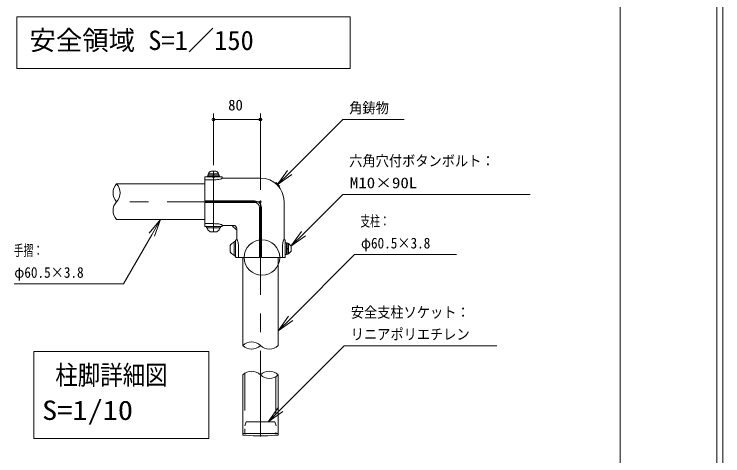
# Model space of a CAD drawing. Units: millimetres, scale not verified, with parts at other scales. Extents: x 0 to 420, y 0 to 297.
# Drawn here: x 299.5 to 420.2, y 142.8 to 218.1 of the extents above; entities that cross this region are included whole.
import ezdxf
from ezdxf.enums import TextEntityAlignment as Align

# ---------------------------------------------------------------- set-up
doc = ezdxf.new("R2010")
doc.units = ezdxf.units.MM
doc.header["$LTSCALE"] = 0.5
doc.header["$PDMODE"] = 32
doc.header["$PDSIZE"] = 0.25
doc.linetypes.add('USER1', pattern=[50.8, 31.75, -6.35, 6.35, -6.35])
doc.linetypes.add('USER2', pattern=[19.05, 12.7, -6.35])
for name, color, linetype, lineweight in [('DEFPOINTS_3', 7, 'Continuous', 0), ('LY_2', 7, 'Continuous', 0), ('LY_5', 7, 'Continuous', 0), ('LY_6', 7, 'Continuous', 0)]:
    doc.layers.add(name, color=color, linetype=linetype, lineweight=lineweight)
doc.styles.add('ＭＳ ゴシック', font='')
doc.styles.get('ＭＳ ゴシック').set_extended_font_data('MS Gothic')

# ---------------------------------------------------------------- blocks, each defined once
blk = doc.blocks.new('-002-_U2')
at = {"color": 7, "linetype": 'Continuous', "lineweight": 0}
for p, q in [((-1, 0.1667), (0, 0)), ((0, 0), (-1, 0)), ((-1, -0.1667), (0, 0))]:
    blk.add_line(p, q, dxfattribs=at)
blk = doc.blocks.new('-010-_DOTBLANK')
at = {"color": 7, "linetype": 'Continuous', "lineweight": 0}
blk.add_line((-0.5, 0), (-1, 0), dxfattribs=at)
blk.add_circle((0, 0), 0.5, dxfattribs=at)

msp = doc.modelspace()

# ---------------------------------------------------------------- linework, layer by layer
at = {"layer": 'DEFPOINTS_3'}
msp.add_line((420.25, 0.3069), (420.25, 297.3069), dxfattribs=at)
at = {"layer": 'LY_2'}
msp.add_line((402.75, 15.3069), (402.75, 282.3069), dxfattribs=at)
at = {"layer": 'LY_5'}
for p, q in [((419.248, -0.3069), (419.248, 296.6134)), ((332.5743, 190.577), (332.5743, 190.827)), ((332.5743, 190.827), (334.4143, 190.827)), ((332.6293, 190.927), (334.3593, 190.927)), ((332.6293, 190.827), (332.6293, 190.927)), ((332.6293, 190.827), (334.3593, 190.827)), ((333.0943, 191.362), (333.8943, 191.362)), ((333.4812, 190.827), (333.4143, 190.577)), ((333.5744, 190.827), (333.5074, 190.577)), ((334.3593, 190.827), (334.3593, 190.927)), ((334.4143, 190.577), (334.4143, 190.827)), ((331.9943, 186.302), (331.9943, 190.277)), ((333.4943, 189.889), (331.9943, 189.889)), ((334.8943, 190.377), (332.0943, 190.377)), ((334.4943, 190.577), (332.4943, 190.577)), ((332.4943, 190.377), (332.4943, 190.577)), ((334.4943, 190.377), (332.4943, 190.377)), ((332.5743, 190.577), (334.4143, 190.577)), ((333.729, 189.8925), (333.4943, 189.889)), ((333.9579, 189.9031), (333.729, 189.8925)), ((334.1753, 189.9204), (333.9579, 189.9031)), ((334.376, 189.944), (334.1753, 189.9204)), ((334.555, 189.9733), (334.376, 189.944)), ((334.4943, 190.377), (334.4943, 190.577)), ((334.7079, 190.0077), (334.555, 189.9733)), ((334.8309, 190.0462), (334.7079, 190.0077)), ((334.9209, 190.088), (334.8309, 190.0462)), ((334.9759, 190.1319), (334.9209, 190.088)), ((334.9943, 190.177), (334.9759, 190.1319)), ((334.9943, 190.177), (334.9943, 190.277)), ((334.9943, 190.177), (341.5193, 190.177)), ((331.9943, 189.177), (316.9943, 189.177)), ((344.0116, 189.3057), (344.0296, 189.3236)), ((344.1533, 189.412), (344.0296, 189.3236)), ((344.7544, 188.811), (344.1533, 189.412)), ((344.648, 188.6693), (344.666, 188.6872)), ((344.7544, 188.811), (344.666, 188.6872)), ((331.9943, 186.302), (340.4943, 186.302)), ((331.9943, 182.027), (331.9943, 186.002)), ((331.9943, 186.002), (340.4943, 186.002)), ((345.5193, 179.652), (345.5193, 186.177)), ((341.3443, 176.652), (341.3443, 185.152)), ((341.6443, 176.652), (341.6443, 185.152)), ((331.9943, 183.127), (316.9943, 183.127)), ((333.4943, 182.415), (331.9943, 182.415)), ((333.729, 182.4115), (333.4943, 182.415)), ((333.9579, 182.4009), (333.729, 182.4115)), ((334.1753, 182.3836), (333.9579, 182.4009)), ((334.376, 182.36), (334.1753, 182.3836)), ((334.555, 182.3307), (334.376, 182.36)), ((334.7079, 182.2963), (334.555, 182.3307)), ((334.8309, 182.2578), (334.7079, 182.2963)), ((334.8943, 181.927), (332.0943, 181.927)), ((334.6943, 181.927), (332.2943, 181.927)), ((332.2943, 181.677), (332.2943, 181.927)), ((332.2943, 181.677), (334.6943, 181.677)), ((332.5443, 181.677), (332.7693, 181.677)), ((334.2193, 181.677), (332.7693, 181.677)), ((334.4443, 181.677), (334.2193, 181.677)), ((334.6943, 181.677), (334.6943, 181.927)), ((334.9209, 182.216), (334.8309, 182.2578)), ((334.9759, 182.1721), (334.9209, 182.216)), ((334.9943, 182.127), (334.9759, 182.1721)), ((334.9943, 182.127), (336.8693, 182.127)), ((334.9943, 182.127), (334.9943, 182.027)), ((336.7446, 182.0033), (336.8329, 182.127)), ((337.3456, 181.4022), (336.7446, 182.0033)), ((337.3456, 181.4022), (337.4693, 181.4906)), ((337.4693, 179.652), (337.4693, 181.527)), ((334.0443, 181.017), (332.9443, 181.017)), ((336.3593, 177.602), (336.3593, 178.702)), ((337.0193, 179.352), (337.0193, 176.952)), ((337.0193, 179.352), (337.2693, 179.352)), ((337.0193, 179.102), (337.0193, 178.877)), ((337.0193, 177.427), (337.0193, 178.877)), ((337.2693, 179.552), (337.2693, 176.752)), ((337.2693, 176.952), (337.2693, 179.352)), ((337.4693, 179.652), (337.3693, 179.652)), ((337.4693, 179.652), (337.5144, 179.6335)), ((337.5144, 179.6335), (337.5583, 179.5786)), ((337.5583, 179.5786), (337.6001, 179.4885)), ((337.6001, 179.4885), (337.6386, 179.3655)), ((337.6386, 179.3655), (337.673, 179.2127)), ((337.673, 179.2127), (337.7024, 179.0337)), ((337.7024, 179.0337), (337.726, 178.833)), ((337.726, 178.833), (337.7433, 178.6155)), ((345.2627, 178.833), (345.2454, 178.6155)), ((345.2863, 179.0337), (345.2627, 178.833)), ((345.3157, 179.2127), (345.2863, 179.0337)), ((345.35, 179.3655), (345.3157, 179.2127)), ((345.3886, 179.4885), (345.35, 179.3655)), ((345.4303, 179.5786), (345.3886, 179.4885)), ((345.4743, 179.6335), (345.4303, 179.5786)), ((345.5193, 179.652), (345.4743, 179.6335)), ((345.5193, 179.652), (345.6193, 179.652)), ((345.7193, 179.552), (345.7193, 176.752)), ((345.7193, 177.152), (345.7193, 179.152)), ((345.7193, 179.152), (345.9193, 179.152)), ((345.9193, 177.152), (345.9193, 179.152)), ((345.9193, 179.072), (346.1693, 179.072)), ((345.9193, 179.072), (345.9193, 177.232)), ((346.1693, 179.072), (346.1693, 177.232)), ((346.1693, 179.017), (346.1693, 177.287)), ((346.1693, 179.017), (346.2693, 179.017)), ((346.2693, 179.017), (346.2693, 177.287)), ((337.7433, 178.6155), (337.7538, 178.3866)), ((337.7538, 178.3866), (337.7574, 178.152)), ((337.7574, 178.152), (337.7574, 176.652)), ((345.2349, 178.3866), (345.2313, 178.152)), ((345.2313, 178.152), (345.2313, 176.652)), ((345.2454, 178.6155), (345.2349, 178.3866)), ((346.1693, 178.1651), (345.9193, 178.2321)), ((346.1693, 178.0719), (345.9193, 178.1389)), ((346.7043, 178.552), (346.7043, 177.752)), ((337.0193, 177.202), (337.0193, 177.427)), ((337.0193, 176.952), (337.2693, 176.952)), ((341.3443, 176.652), (337.3693, 176.652)), ((338.4693, 176.652), (338.4693, 161.652)), ((345.6193, 176.652), (341.6443, 176.652)), ((344.5193, 176.652), (344.5193, 161.652)), ((345.7193, 177.152), (345.9193, 177.152)), ((345.9193, 177.232), (346.1693, 177.232)), ((346.1693, 177.287), (346.2693, 177.287)), ((338.4693, 156.652), (338.4693, 146.652)), ((344.5193, 156.652), (344.5193, 146.652)), ((338.4693, 146.652), (344.5193, 146.652)), ((338.4943, 146.652), (338.4943, 146.352)), ((344.4943, 146.652), (338.4943, 146.652)), ((339.0318, 146.352), (338.4943, 146.352)), ((344.4943, 146.352), (343.9568, 146.352)), ((344.4943, 146.652), (344.4943, 146.352))]:
    msp.add_line(p, q, dxfattribs=at)
at = {"layer": 'LY_5', "lineweight": 18}
for p, q in [((356.7777, 217.6698), (299.9777, 217.6698)), ((299.9777, 217.6698), (299.9777, 208.8698)), ((356.7777, 208.8698), (356.7777, 217.6698)), ((299.9777, 208.8698), (356.7777, 208.8698)), ((332.7012, 160.6217), (302.9012, 160.6217)), ((302.9012, 160.6217), (302.9012, 145.8217)), ((332.7012, 145.8217), (332.7012, 160.6217)), ((302.9012, 145.8217), (332.7012, 145.8217))]:
    msp.add_line(p, q, dxfattribs=at)
at = {"layer": 'LY_5', "linetype": 'USER1'}
for p, q in [((333.4943, 181.017), (333.4943, 191.362)), ((341.4943, 186.1488), (316.4944, 186.1572)), ((341.4943, 186.1488), (341.4943, 146.152))]:
    msp.add_line(p, q, dxfattribs=at)
at = {"layer": 'LY_5', "linetype": 'USER2'}
for p, q in [((338.8493, 156.9448), (338.8493, 146.652)), ((344.1393, 156.3592), (344.1393, 146.652)), ((339.0318, 148.652), (338.8293, 147.952)), ((343.9568, 148.652), (339.0318, 148.652)), ((343.9568, 148.652), (344.1593, 147.952))]:
    msp.add_line(p, q, dxfattribs=at)
at = {"layer": 'LY_5'}
msp.add_circle((341.7456, 176.652), 3.0254, dxfattribs=at)
for centre, radius, start, end in [((333.4943, 190.4684), 0.9791, 114.11411, 152.06758), ((333.4943, 190.4684), 0.9791, 27.93242, 65.88589), ((332.0943, 190.277), 0.1, 90, 180), ((334.8943, 190.277), 0.1, 0, 90), ((341.5193, 186.177), 4, 0, 90), ((318.5645, 187.6645), 2.1801, 136.07099, 223.92901), ((315.4242, 187.6645), 2.1801, 316.07099, 43.92901), ((318.5645, 184.6395), 2.1801, 136.07099, 223.92901), ((340.4943, 185.152), 1.15, 0, 90), ((340.4943, 185.152), 0.85, 0, 90), ((332.0943, 182.027), 0.1, 180, 270), ((332.5443, 181.577), 0.1, 90, 202.30281), ((333.377, 181.9185), 1, 202.30281, 244.36275), ((333.6117, 181.9185), 1, 295.63725, 337.69719), ((334.4443, 181.577), 0.1, 337.69719, 90), ((334.8943, 182.027), 0.1, 270, 0), ((336.8693, 181.527), 0.6, 0, 90), ((337.2609, 178.2693), 1, 112.30281, 154.36275), ((336.9193, 179.102), 0.1, 0, 112.30281), ((337.3693, 179.552), 0.1, 90, 180), ((345.6193, 179.552), 0.1, 0, 90), ((345.8107, 178.152), 0.9791, 24.11411, 62.06758), ((337.2609, 178.0347), 1, 205.63725, 247.69719), ((345.8107, 178.152), 0.9791, 297.93242, 335.88589), ((336.9193, 177.202), 0.1, 247.69719, 0), ((337.3693, 176.752), 0.1, 180, 270), ((345.6193, 176.752), 0.1, 270, 0), ((339.9818, 160.0819), 2.1801, 46.07099, 133.92901), ((339.9818, 163.2221), 2.1801, 226.07099, 313.92901), ((343.0068, 163.2221), 2.1801, 226.07099, 313.92901), ((339.9818, 155.0819), 2.1801, 46.07099, 133.92901), ((343.0068, 155.0819), 2.1801, 46.07099, 133.92901), ((343.0068, 158.2221), 2.1801, 226.07099, 313.92901), ((341.4943, 176.6215), 30.3695, 265.34909, 274.65091)]:
    msp.add_arc(centre, radius, start, end, dxfattribs=at)
at = {"layer": 'LY_6'}
for p, q in [((333.4943, 192.377), (333.4943, 201.1602)), ((341.4943, 188.152), (341.4943, 201.1602)), ((333.4943, 200.1602), (341.4943, 200.1602)), ((346.4691, 191.1267), (355.5193, 200.177)), ((355.5193, 200.177), (356.5193, 200.177)), ((356.5193, 200.177), (365.9726, 200.177)), ((348.8146, 180.6972), (355.5193, 187.402)), ((355.5193, 187.402), (356.5193, 187.402)), ((356.5193, 187.402), (387.4556, 187.402)), ((322.9883, 180.5289), (318.1435, 172.1374)), ((346.6407, 166.2733), (357.5047, 177.1374)), ((357.5047, 177.1374), (358.5047, 177.1374)), ((358.5047, 177.1374), (374.9002, 177.1374)), ((299.5578, 172.1374), (318.1435, 172.1374)), ((318.1435, 172.1374), (317.1435, 172.1374)), ((344.949, 150.7733), (355.7751, 161.5994)), ((355.7751, 161.5994), (356.7751, 161.5994)), ((356.7751, 161.5994), (381.7668, 161.5994))]:
    msp.add_line(p, q, dxfattribs=at)
for p in [(341.4943, 200.1602), (333.4943, 190.377), (341.4943, 186.152)]:
    msp.add_point(p, dxfattribs=at)

# ---------------------------------------------------------------- block references
for name, p, xscale, yscale, rotation in [('-010-_DOTBLANK', (333.4943, 200.1602), 0.5, 0.5, 180), ('-002-_U2', (344.3478, 189.0054), 3, 3, 225), ('-002-_U2', (324.4883, 183.127), 3, 3, 60), ('-002-_U2', (346.6933, 178.5759), 3, 3, 225), ('-002-_U2', (344.5193, 164.152), 3, 3, 225), ('-002-_U2', (342.8277, 148.652), 3, 3, 225)]:
    msp.add_blockref(name, p, dxfattribs=dict(at, xscale=xscale, yscale=yscale, rotation=rotation))
at = {"layer": 'LY_6', "xscale": 0.5, "yscale": 0.5}
msp.add_blockref('-010-_DOTBLANK', (341.4943, 200.1602), dxfattribs=at)

# ---------------------------------------------------------------- texts
at = {"layer": 'LY_5', "style": 'ＭＳ ゴシック'}
msp.add_text('安全領域 S=1／150', height=3.299, dxfattribs=at).set_placement((302.1426, 211.0198), align=Align.BOTTOM_LEFT)
for s, width, p in [('柱脚詳細図', 0.85, (306.5512, 153.9717)), ('S=1/10', 1.15, (304.3012, 147.9717))]:
    msp.add_text(s, height=3.299, dxfattribs=dict(at, width=width)).set_placement(p, align=Align.BOTTOM_LEFT)
at = {"layer": 'LY_6', "style": 'ＭＳ ゴシック'}
msp.add_text('80', height=1.833, dxfattribs=at).set_placement((335.997, 201.1602), align=Align.BOTTOM_LEFT)
for s, width, p in [('角鋳物', 0.9, (356.6193, 200.677)), ('六角穴付ボタンボルト：', 0.9, (356.6193, 191.652)), ('M10×90L', 1.15, (356.7265, 187.902)), ('支柱：', 0.65, (358.5095, 181.3874)), ('φ60.5×3.8', 0.9, (358.615, 177.6374)), ('手摺：', 0.65, (299.4625, 176.3874)), ('φ60.5×3.8', 0.9, (299.568, 172.6374)), ('安全支柱ソケット：', 0.9, (356.8751, 165.8494)), ('リニアポリエチレン', 0.9, (356.8751, 162.0994))]:
    msp.add_text(s, height=1.833, dxfattribs=dict(at, width=width)).set_placement(p, align=Align.BOTTOM_LEFT)

doc.saveas('drawing.dxf')
